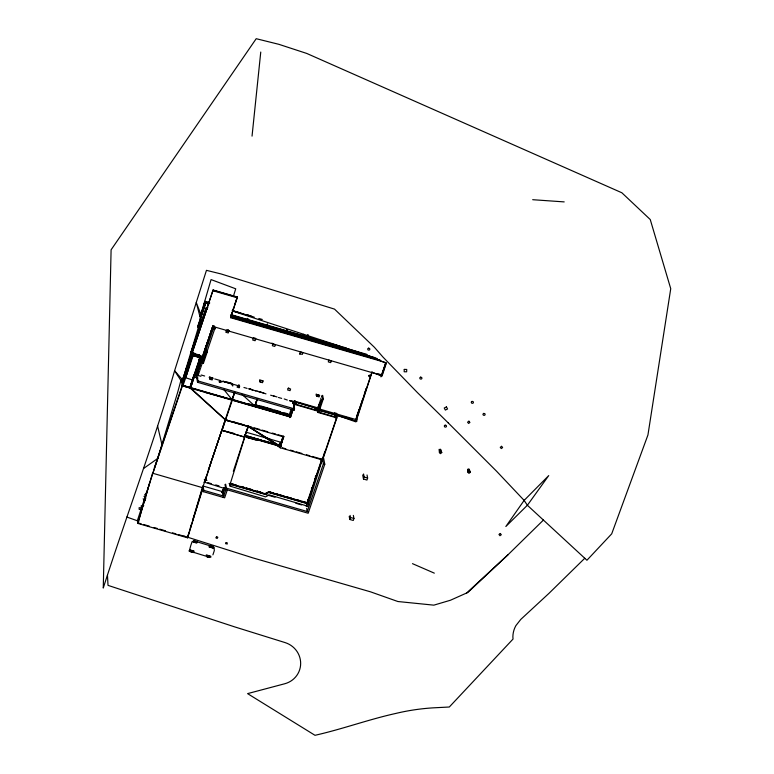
<?xml version="1.0" encoding="UTF-8"?>
<svg xmlns="http://www.w3.org/2000/svg" width="774" height="774" viewBox="0 0 774 774"><rect width="100%" height="100%" fill="white"/><g stroke="black" fill="none" stroke-linecap="round" stroke-linejoin="round"><path stroke-width="1.16" d="M311.535 488.8L311.738 487.784M315.434 477.268L315.647 476.262M200.118 357.54L190.036 387.658L182.354 385.433L182.625 379.947L200.727 319.546L200.882 314.389L211.07 279.588L235.722 288.799L233.806 294.981M252.043 136.127L260.761 52.042M189.262 551.059L189.717 549.685L189.185 551.078M336.854 417.921L318.201 412.523L318.085 411.932L336.748 417.331L336.854 417.921L322.613 460.008L280.217 447.74L283.265 436.478M207.78 307.046L207.751 307.646M267.088 324.819L267.282 324.064M287.154 329.801L287.048 330.595L286.883 329.83M303.253 334.919C304.588 335.49 302.886 333.391 303.34 335.084M303.872 334.6L303.708 335.094M193.345 377.354L190.704 387.977L190.065 387.793L191.546 382.317M193.577 552.617L194.119 551.117L189.649 549.743L190.733 545.66L192.107 541.626L196.741 543.096L197.254 541.403M137.327 520.786L157.712 458.469L177.681 392.302L180.903 380.479L174.595 370.746L206.455 270.339L220.958 273.919L334.513 309.116L374.413 347.294L382.956 357.056L417.38 392.553L448.252 422.904M186.224 376.106L189.262 365.928M191.014 359.001L189.32 365.763L189.204 365.164M192.329 355.121L192.823 353.147L199.615 355.111M193.026 378.07L193.558 375.922M241.885 394.285L254.975 406.137L232.094 399.297L202.653 487.697L187.676 537.824L137.83 523.408L149.634 482.928M137.83 523.408L152.701 472.682M187.676 537.824L188.914 532.657M190.278 528.1L191.304 524.685M192.658 520.128L202.198 488.239M202.836 488.646L187.55 537.185M222.777 494.925L224.712 488.539L204.781 482.279L211.476 461.033M245.106 436.004L229.568 485.975L265.588 496.869L269.217 494.847L307.752 506.196L324.887 451.358M201.898 359.823L202.962 356.388L202.033 356.243M448.262 422.914L496.56 471.221L524.133 500.401L527.375 505.267L586.934 560.25L611.702 533.837L647.944 434.959L670.739 288.702L650.247 219.526L621.851 192.765L306.707 53.425L278.863 44.321L256.204 38.7L111.098 249.809L103.261 588.056C126.472 515.436 153.504 444.034 174.595 370.746L182.625 379.947L183.206 382.927L184.86 372.371L185.557 375.98L186.331 368.027L187.027 371.636M335.548 417.196L336.284 414.951M211.853 459.911L215.327 449.626M215.694 448.523L221.79 430.344L244.661 437.107L221.78 430.276L233.922 433.363M221.993 430.557L225.428 419.508L208.312 470.06M221.896 430.866L232.268 400.216L231.426 399.974M223.667 489.952L224.228 488.297M203.465 305.856L204.994 301.289L209.599 302.653M200.098 316.479L205.081 301.705L209.686 303.079M200.311 318.578L203.398 309.474M197.593 326.86L205.71 302.876L209.173 303.872M197.709 327.044L205.778 303.021L208.09 303.708M191.081 352.112L206.194 307.481M191.159 352.538L206.271 307.907M191.855 352.344L181.745 382.23L182.5 382.453L183.07 385.423L193.19 355.537L192.62 352.567L191.855 352.344L192.474 355.547L182.354 385.433L190.036 387.658L191.817 389.254M191.952 352.799L213.082 290.008L237.308 297.023L230.739 317.727L385.017 362.358M192.32 352.112L206.9 309.039M199.363 356.766L199.75 355.624L199.112 357.462L198.695 355.314L194.7 356.185L192.058 353.399L213.082 290.008M182.5 382.453L192.62 352.567M192.029 354.918L190.046 360.781M192.774 352.886L192.271 355.305M192.223 355.082L190.414 361.41M154.239 468.135L192.426 355.314L200.747 357.723L190.607 387.677M189.272 365.531L186.766 373.958M192.958 377.857L192.397 379.937L185.547 377.712M189.843 387.455L199.982 357.501M197.738 377.838L194.274 376.841L190.627 387.61M205.42 347.207L206.087 345.223M293.211 402.035L294.526 408.885L294.081 410.21L197.544 382.279L196.141 374.993L196.596 373.668L197.97 374.045L198.192 375.187L196.809 374.79M196.964 372.546L204.404 350.554M204.655 349.809L204.849 348.871L204.607 349.587L206 349.983M212.173 327.808L205.062 349.209M212.966 325.815L203.001 356.562L192.058 353.399M386.178 362.696L381.863 375.458L213.102 326.522L196.509 375.564L212.995 325.931M202.44 360.858L205.042 353.157M214.195 325.777L214.766 328.737L206.687 352.596L205.303 352.199L213.382 328.34L212.927 326.009L196.528 375.68L193.906 374.926M202.498 361.884L205.303 353.254M205.526 353.012L202.459 361.671L203.185 361.884M198.192 375.187L206.377 350.999L204.994 350.603M203.446 363.209L207.471 351.319L206.726 351.096L202.701 362.996L203.446 363.209L202.991 360.848M197.544 382.279L197.999 380.953L196.586 373.649M209.59 378.65L210.102 377.151M230.739 317.727L233.574 308.071M235.064 303.65L237.308 297.023M210.083 379.357L210.528 378.031L212.608 378.631L212.163 379.957L210.083 379.357L209.677 377.267M210.983 379.047L211.486 377.557M228.04 331.233L228.485 329.908M234.319 393.066L232.229 399.761L204.704 392.244M202.585 487.349L203.03 486.024L222.864 491.761L223.696 496.095L203.862 490.358L203.03 486.024M204.075 482.56L206 476.881M182.354 385.433L232.2 399.848L234.754 392.312M238.615 384.862L238.392 385.529L239.563 385.868L239.118 387.193M239.147 385.742L239.379 385.084M227.333 489.855L224.634 497.817L203.417 491.683L203.862 490.358M222.022 492.312L222.738 490.223M222.041 492.428L222.757 490.329M222.273 492.312L223.618 488.336M222.283 492.796L224.054 487.552M222.419 493.086L224.063 487.872M222.486 493.435L224.17 488.462M260.635 380.344L263.073 381.05L262.492 382.695L260.074 381.998L260.819 380.121M257.471 391.209L265.985 393.86M223.251 497.421L226.395 488.133L225.631 484.166M254.936 405.905L257.123 399.442M244.623 436.884L248.27 426.116L251.724 427.113M254.975 406.137L257.529 398.591M244.661 437.107L248.309 426.339L225.466 419.731L189.998 387.426M233.322 471.279L245.048 435.714M255.555 406.911L256.001 405.586L258.081 406.186L257.636 407.511M255.952 407.085L256.697 404.879M230.391 485.201L231.02 483.682M230.517 485.163L230.962 483.837L230.652 485.859M257.568 407.182L258.023 405.857L260.093 406.456L259.648 407.782M248.454 437.755L248.909 436.43M259.58 407.463L260.093 406.456M257.626 440.406L258.081 439.081M284.222 398.949L287.318 400.032M299.828 354.463L300.583 352.218M306.833 337.271L307.597 334.978M306.852 337.367L307.617 335.094M307.752 337.271L308.507 334.968M292.62 401.387L289.418 400.632M292.678 403.602L293.433 401.367L318.433 408.807L293.433 401.367M288.654 415.87L289.108 414.545L289.495 416.576L232.945 400.216M295.871 402.538L295.31 404.192L292.882 403.496L293.472 401.59M288.808 416.112L291.072 409.417M293.617 403.099L294.236 401.28L296.49 401.929M254.723 404.831L290.202 415.096L292.388 408.633M283.129 436.149L279.888 446.066L244.41 435.81M283.178 436.507L280.459 444.189M290.047 416.189L291.962 410.549M294.981 400.603L294.865 402.025L294.73 401.338M280.362 445.534L283.39 436.604M289.815 417.631L292.833 408.701M293.588 406.466L294.72 403.119L293.249 402.248M279.936 446.975L280.236 444.847M280.101 447.149L283.748 436.381L278.03 434.727M184.386 376.725L181.377 380.334L182.432 385.8L290.589 417.089L292.804 409.63M293.965 406.195L294.739 403.902L318.482 410.771L318.201 412.523M248.27 426.116L280.217 447.74L283.748 436.381M290.589 417.089L292.911 410.22M293.685 407.927L294.739 403.902M296.094 404.173L296.452 402.78L293.443 401.841M316.682 396.191L317.243 394.537L319.662 395.233L319.101 396.888L316.682 396.191L316.247 393.966M314.96 409.63L315.318 408.237M315.995 409.939L316.353 408.537M318.559 405.76L320.436 400.235M317.921 408.043L318.172 407.317L317.456 410.607M317.737 407.008L318.337 410.133L318.636 408.014M318.191 406.863L318.946 407.085L321.191 400.458L320.765 398.223M322.652 395.321L323.329 398.823L318.762 412.31L317.998 412.087L322.565 398.6L321.994 395.63L321.703 397.023M335.336 418.008L336.303 415.048M335.587 417.496L336.342 415.261M306.997 502.926L321.868 458.982M321.974 459.756L307.201 503.371L268.713 492.235L265.047 494.083L229.123 483.692M322.497 459.417L336.748 417.331M322.448 458.847L323.397 463.8L307.249 511.517L306.639 508.373M323.638 458.256L324.78 464.207L308.178 513.249L225.95 489.458L224.992 484.495M356.543 416.625L359.146 409.494M355.972 418.928L362.822 398.687M364.341 394.189L366.218 388.451M366.266 388.674L355.73 420.901L371.994 371.936M380.934 376.89L381.679 374.519M382.066 373.571L385.665 362.938M382.104 373.794L385.704 363.17M353.35 515.397L353.941 518.483L353.263 520.467L349.809 519.47L350.477 517.477L350.08 515.426M367.031 474.975L367.621 478.051L366.953 480.044L363.49 479.038L364.167 477.055L363.567 473.969M212.918 554.852L214.321 550.585L214.04 547.392L213.43 548.244L208.961 546.86L209.377 545.602L197.157 541.839M246.422 430.702L247.854 427.693M267.591 324.703L267.533 324.171M287.348 330.314L286.844 330.421M248.386 426.706L279.888 446.066L248.309 426.339L225.534 420.098L190.114 388.016M145.057 495.215L147.137 492.351M255.536 402.451L256.833 400.661L256.581 399.355M469.286 469.238L470.089 472.469L469.228 473.233L467.941 471.976L468.599 471.105L468.202 468.734M144.835 494.809L146.992 492.071M198.657 359.571L200.156 357.762L199.46 354.744M183.912 536.034L252.769 557.851L370.514 591.829L397.894 601.524L433.846 605.152L450.458 600.237L467.873 592.449L508.15 554.629L543.425 520.07M584.776 558.257L548.921 593.397L520.776 619.413L515.881 625.634A25.513 24.188 -10.9 0 0 512.872 636.818L513.036 639.053L449.307 707.01L433.13 707.852A220.406 215.365 32.2 0 0 395.485 713.512C368.327 719.539 342.147 729.214 314.989 735.3L247.574 693.62L284.784 683.742A21.74 21.217 8.6 0 0 300.66 663.521A22.223 21.691 8.6 0 0 285.064 642.584L234.58 626.853L108.012 585.367L107.48 575.353M466.664 592.99L508.15 554.629M440.851 449.588L441.751 452.606L440.406 453.593L439.39 452.335L440.735 451.348L440.193 449.094M314.65 478.419L314.708 479.57M143.722 468.396L157.712 458.469M247.67 319.101L247.68 318.395M286.825 329.995L287.435 330.256M303.35 334.378L303.214 334.958M244.845 434.533L245.716 434.011M227.866 420.775L225.95 419.876L225.263 420.911M232.161 399.442L234.029 393.918M308.516 504.019L268.704 492.496L265.076 494.325L264.901 493.415M307.617 501.107L308.304 500.323L307.704 499.501M315.376 477.084L315.56 476.01M311.467 488.617L311.661 487.543M180.903 380.479L182.625 379.947M219.652 382.017L223.212 381.253L231.581 383.643L232.79 385.984L231.523 383.314L227.333 382.104M140.936 506.07L143.77 505.548M219.119 381.543L221.132 381.214M219.236 382.143L223.251 381.485L231.639 383.914M247.487 319.149L247.844 318.607L247.129 318.762M210.799 557.299L210.809 556.264L206.339 554.89L205.923 556.148L193.703 552.375M196.451 541.394L193.539 540.494M196.074 542.564L193.152 541.665M213.14 546.541L210.218 545.641M212.753 547.711L209.841 546.812M193.239 551.204L190.327 550.304M209.928 556.342L207.016 555.442M209.541 557.512L206.629 556.612M532.686 199.702L564.198 201.898M227.798 420.408L225.534 420.098L283.855 436.971M320.842 460.665L321.849 460.307L321.761 459.301M468.599 471.105L469.741 471.356L470.089 472.469M213.121 290.24L237.357 297.255L230.623 317.127L380.266 360.423M213.237 290.831L237.463 297.845M233.429 310.896L239.205 312.561M246.132 314.573L249.596 315.569M232.297 310.684L243.82 314.041M246.122 314.689L251.889 316.382M208.109 303.795L205.807 303.127L205.632 302.489M232.316 310.8L254.22 317.137M258.826 318.472L262.289 319.469M231.6 314.805L340.221 346.268M343.685 347.236L345.997 347.932M230.526 314.892L366.876 354.376M234.619 316.692L240.433 318.453M242.726 319.043L246.219 320.126M248.522 320.717L256.629 323.135L253.175 322.197M258.942 323.735L264.727 325.486M269.371 326.744L275.147 328.495M277.479 329.095L280.952 330.101M299.48 335.461L283.245 330.837L285.567 331.562M309.91 338.48L301.754 336.197L304.076 336.922M312.164 339.206L315.695 340.154M334.233 345.514L317.95 340.879L320.281 341.605M336.545 346.181L340.018 347.187M344.653 348.532L342.243 347.913L344.575 348.639M352.76 350.874L355.082 351.541M236.979 317.504L240.443 318.511M243.916 319.517L246.229 320.184M248.541 320.852L250.863 321.52M271.684 327.547L275.157 328.553M278.63 329.56L280.943 330.227M287.88 332.239L299.451 335.577M306.398 337.59L309.861 338.596M313.335 339.602L315.647 340.27M322.594 342.272L328.379 343.946M330.692 344.623L334.165 345.62M337.628 346.626L339.941 347.294M231.223 316.073L374.848 357.627M231.271 316.227L377.132 358.517M230.575 316.905L380.218 360.2M226.917 329.956L229.239 330.633M226.879 330.053L229.191 330.721M253.466 337.745L255.778 338.412M377.122 373.523L380.585 374.529M213.073 326.744L215.491 327.441L214.93 329.095L212.511 328.399M272.99 344.343L272.032 343.095M213.382 328.34L214.766 328.737M207.103 342.234L208.487 342.64M205.081 348.203L206.465 348.6M206.116 349.625L204.733 349.229L205.303 352.199M204.781 349.461L206.165 349.858L206.687 352.596M191.904 352.576L195.183 353.524M200.156 357.762L192.474 355.537L194.284 354.037L194.7 356.185M318.453 394.614L317.563 394.624M202.517 361.4L203.262 361.613M316.015 395.059L318.259 395.708M263.054 380.905L260.819 380.392M288.441 388.113L289.195 388.325M322.565 398.6L323.329 398.823M259.832 380.74L260.567 380.847M295.107 401.29L318.298 408.004M334.503 412.813L336.767 413.461M210.567 377.364L212.869 378.022M209.444 377.17L212.889 378.167M249.625 388.945L252.837 389.873L249.451 388.964M260.683 392.137L263.895 393.076M318.791 408.807L357.385 419.972M201.192 375.003L204.655 376.009M209.135 377.306L212.686 378.322M214.727 378.921L220.725 380.653M223.028 381.321L239.108 385.974M255.197 390.628L260.944 392.292M273.59 395.949L277.034 396.946M289.679 400.603L293.123 401.6M296.268 402.596L294.033 402.074M243.945 387.484L247.1 388.393M248.493 388.8L256.001 390.967M270.619 395.195L274.905 396.433M278.466 397.468L281.678 398.397M318.017 408.953L320.446 409.649L319.885 411.304L318.269 410.839M296.5 402.983L295.416 402.48M315.357 408.44L316.402 408.74M317.437 409.088L318.201 409.311M344.207 416.828L347.594 417.815M317.475 409.301L318.24 409.523M342.94 416.644L352.16 419.334M293.336 402.722L294.72 403.119M317.998 409.746L335.161 414.719M335.365 415.058L317.698 409.901L317.582 409.311M337.29 415.57L356.93 421.298M196.393 374.974L200.94 376.29M196.141 374.993L198.444 375.661M294.855 404.502L318.598 411.371M194.322 377.064L197.776 378.07M197.999 380.953L294.526 408.885M261.012 406.05L272.293 409.32M274.557 409.968L280.198 411.604M284.706 412.91L288.092 413.887M254.685 404.599L290.202 415.096M248.319 403.67L251.637 404.628M253.853 405.266L256.001 405.586M182.316 385.2L290.473 416.499M232.277 421.491L235.712 422.478M237.986 423.136L243.723 424.8M254.007 427.77L259.725 429.425M262.018 430.092L267.736 431.747M272.313 433.072L275.738 434.059M266.266 437.823L269.72 438.829M245.532 432.037L280.149 442.051L278.93 445.311M247.806 436.11L261.844 440.28M263.905 440.774L281.233 445.785M244.4 435.327L281.185 445.979M244.478 435.549L280.759 446.047M245.165 436.304L280.875 446.637M247.012 437.3L256.978 440.145M247.051 437.523L255.904 439.971M282.394 447.807L285.829 448.804M290.414 450.129L293.849 451.126M296.142 451.784L301.87 453.448M306.456 454.773L309.89 455.77M312.183 456.428L321.355 459.079M323.397 463.8L324.78 464.207M364.167 477.055L367.621 478.051M269.497 491.867L273.212 492.903M275.263 493.531L283.661 495.931M285.983 496.598L291.788 498.282M296.432 499.627L299.915 500.633M302.237 501.3L308.052 502.984M308.091 503.197L268.607 491.78L264.95 493.677L229.346 483.373M268.568 491.809L277.856 494.499M280.188 495.176L308.381 503.323M350.477 517.477L353.941 518.483M232.78 484.118L236.215 485.114M240.811 486.44L244.245 487.436M246.548 488.104L252.285 489.758M260.316 492.08L256.871 491.084L262.618 492.825M230.168 483.431L235.964 485.104M240.598 486.449L244.071 487.456M246.393 488.123L252.189 489.807M231.097 484.534L275.022 497.237M295.832 503.255L301.608 504.929M307.617 506.67L306.233 506.273L307.094 502.781M204.452 479.57L206.764 480.257M204.336 479.628L206.774 480.344M207.896 482.666L211.283 483.644M215.694 484.921L219.003 485.878M226.395 488.133L308.632 511.924M222.341 492.699L223.725 493.106M202.662 487.707L152.817 473.272L182.432 385.8L189.243 387.764M137.714 522.798L141.187 523.804M143.509 524.472L149.305 526.146M153.939 527.491L157.422 528.497M159.734 529.164L165.53 530.838M172.486 532.851L175.959 533.857M178.281 534.534L184.077 536.208M232.577 311.032L366.673 354.908L386.294 363.277L381.998 376.193L372.042 372.159L355.924 421.878L337.271 415.309M138.798 521.289L126.801 517.022M412.484 563.656L434.33 573.147M189.94 551.475L193.094 552.21A1.983 0.503 18.1 0 1 189.823 551.243M143.451 499.578L145.319 500.73M143.132 498.824L145.038 500.004M225.466 419.731L225.95 419.876M144.061 496.298L145.715 497.992M144.399 496.589L145.831 498.088M224.092 389.854L232.2 399.848M440.735 451.348L441.751 452.606M231.523 383.314L232.693 385.471M200.882 314.389L196.286 302.537L200.727 319.546M469.247 469.344L469.741 471.356M157.557 425.835L161.969 444.702M381.746 374.858L381.863 375.458M362.696 474.936L363.49 479.038M349.209 516.384L349.809 519.47M318.52 404.85L318.946 407.085M317.543 409.756L317.998 412.087M294.236 401.28L294.343 401.87M293.733 403.689L293.849 404.328M292.456 401.271L292.882 403.496M293.675 408.13L294.081 410.21M279.849 445.843L280.217 447.74M278.853 444.45L278.979 445.127M259.648 379.773L260.074 381.998M268.607 491.645L268.704 492.496M206.822 308.652L206.987 309.3M200.398 355.885L200.747 357.723M191.372 351.444L192.271 356.127M189.524 363.083L190.172 360.984L188.972 365.28M186.534 373.649L185.847 375.516M204.559 481.138L204.781 482.279M202.536 487.098L203.417 491.683M439.845 450.323L440.406 453.593M467.873 469.605L468.318 472.924M467.69 469.886L467.941 471.976M439.081 449.384L439.39 452.335M210.044 556.632A1.983 0.503 18.1 0 1 206.764 555.616M209.793 557.396A1.983 0.503 18.1 0 1 206.513 556.39M193.355 551.485A1.983 0.503 18.1 0 1 190.075 550.478M213.256 546.821A1.983 0.503 18.1 0 1 209.977 545.815M213.005 547.595A1.983 0.503 18.1 0 1 209.725 546.579M196.567 541.674A1.983 0.503 18.1 0 1 193.287 540.668M196.315 542.448A1.983 0.503 18.1 0 1 193.036 541.442M404.26 369.411L404.173 371.772L406.65 371.801L406.737 369.45L404.26 369.411M368.569 375.642C369.498 378.854 371.249 373.455 368.569 375.642M281.243 444.866L280.875 446.259L281.243 444.866M225.969 542.816L225.689 543.735L227.324 543.996L226.995 542.545L225.969 542.816M226.395 330.595L225.834 332.249L228.262 332.955L228.823 331.301L226.395 330.595M253.253 338.364L252.692 340.028L255.12 340.724L255.681 339.07L253.253 338.364M237.56 385.849L237.115 387.174L239.195 387.784L239.64 386.458L237.56 385.849M272.912 344.053L272.351 345.717L274.78 346.413L275.341 344.759L272.912 344.053M288.18 388.306L287.628 389.97L290.047 390.667L290.608 389.012L288.18 388.306M300.467 352.025L299.906 353.679L302.324 354.386L302.886 352.731L300.467 352.025M328.853 360.239L328.292 361.893L330.711 362.6L331.272 360.936L328.853 360.239M335.326 413.955L334.765 415.609L337.193 416.315L337.754 414.661L335.326 413.955M216.604 536.624L215.849 537.824L217.097 538.511L217.842 537.311L216.604 536.624M524.133 500.401L505.838 526.514L527.375 505.267L548.727 475.594L524.133 500.401M368.482 348.174L367.621 348.948L368.018 349.945L369.063 350.138L369.846 349.587L369.662 348.484L368.482 348.174M420.572 377.151L419.711 377.925L420.108 378.921L421.153 379.125L421.936 378.563L421.753 377.47L420.572 377.151M445.137 425.168L444.276 425.942L444.663 426.929L445.718 427.132L446.501 426.571L446.308 425.477L445.137 425.168M472.082 401.387L471.221 402.151L471.618 403.148L472.662 403.351L473.446 402.79L473.262 401.696L472.082 401.387M483.769 413.403L482.908 414.167L483.295 415.164L484.35 415.367L485.134 414.806L484.94 413.713L483.769 413.403M468.909 421.201L467.564 422.188L468.58 423.446L469.924 422.459L468.909 421.201M501.6 446.317L500.256 447.314L501.271 448.572L502.616 447.575L501.6 446.317M500.294 533.48L498.959 534.466L499.965 535.724L501.31 534.737L500.294 533.48M446.443 406.892L444.237 408.014L445.36 410.085L447.566 408.972L446.443 406.892M141.381 507.85L139.097 507.705L139.194 509.408L141.468 509.553L141.381 507.85M336.109 415.715L335.355 415.503L336.293 416.654L336.109 415.715"/></g></svg>
